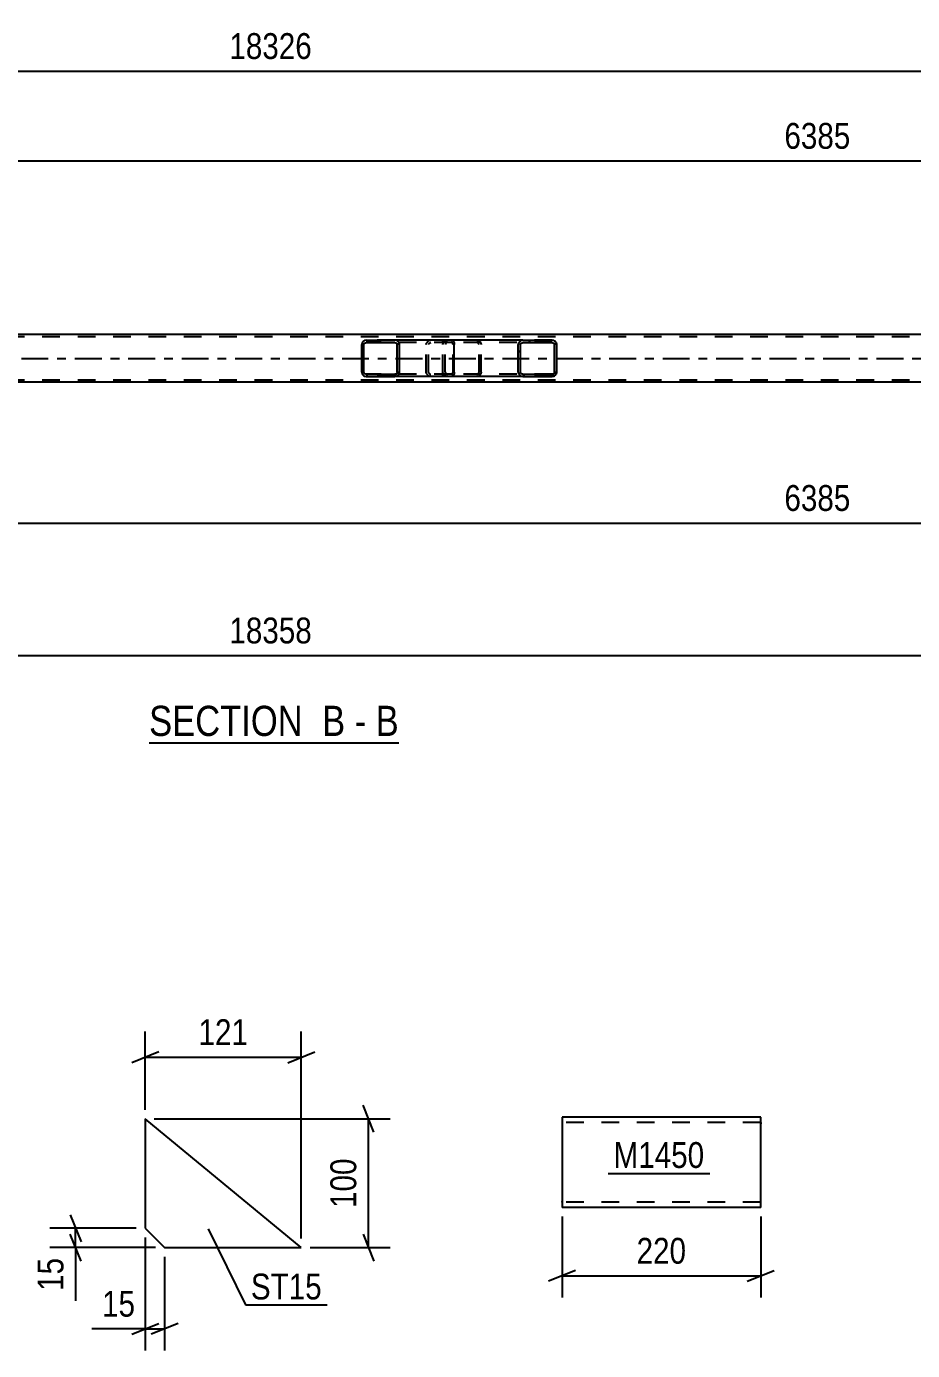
# Model space of a CAD drawing. Header units: millimetres. Extents: x 0 to 841, y 0 to 594.
# Drawn here: x 362.4 to 460.5, y 111.6 to 258.3 of the extents above; entities that cross this region are included whole.
import ezdxf

# ---------------------------------------------------------------- set-up
doc = ezdxf.new("R2010")
doc.units = ezdxf.units.MM
doc.linetypes.add('DXK_LINE_DOT2', pattern=[3.9198, 1.9599, -1.9599])
doc.linetypes.add('DXK_LINE_DOT3', pattern=[5.9187, 2.979, -0.9799, 0.9799, -0.9799])
doc.styles.add('Arial Narrow', font='ARIALN.TTF', dxfattribs={"height": 0.2})

# ---------------------------------------------------------------- blocks, each defined once
blk = doc.blocks.new('Unknown-283133975-12 - 4290')
at = {"color": 6, "linetype": 'Continuous'}
blk.add_line((375.99, 178.97), (403.64, 178.97), dxfattribs=at)
at = {"color": 0, "linetype": 'Continuous'}
for points in [[(394.1, 179.72), (394.1, 183.22), (375.99, 183.22), (375.99, 179.72)], [(397.71, 179.72), (397.71, 183.22), (395.15, 183.22), (395.15, 179.72)], [(400.03, 179.72), (400.03, 183.22), (398.76, 183.22), (398.76, 179.72)], [(403.64, 179.72), (403.64, 183.22), (401.08, 183.22), (401.08, 179.72)]]:
    blk.add_wipeout(points, dxfattribs=at)
at = {"color": 7, "linetype": 'Continuous', "style": 'Arial Narrow'}
for s, p in [('SECTION ', (375.99, 179.72)), ('B', (395.15, 179.72)), ('B', (401.08, 179.72)), ('-', (398.76, 179.72))]:
    blk.add_text(s, height=3.34, dxfattribs=at).set_placement(p)
blk = doc.blocks.new('Part-283133975-4418 - 4290')
at = {"linetype": 'Continuous'}
h = blk.add_hatch(dxfattribs=at)
h.set_pattern_fill('', scale=0.7, style=0, pattern_type=0)
h.set_pattern_definition([(45, (403.6816, 223.2554), (-1.57154, 1.57154), [])])
h.paths.add_polyline_path([(403.72, 223.07), (403.68, 223.26), (403.57, 223.41), (403.41, 223.52), (403.22, 223.55), (400.03, 223.55), (399.84, 223.52), (399.68, 223.41), (399.57, 223.26), (399.53, 223.07), (399.53, 220.03), (399.57, 219.85), (399.68, 219.69), (399.84, 219.59), (400.03, 219.55), (403.22, 219.55), (403.41, 219.59), (403.57, 219.69), (403.68, 219.85), (403.72, 220.03)])
h.paths.add_polyline_path([(403.45, 219.94), (403.39, 219.86), (403.31, 219.81), (403.22, 219.79), (400.03, 219.79), (399.94, 219.81), (399.86, 219.86), (399.8, 219.94), (399.78, 220.03), (399.78, 223.07), (399.8, 223.16), (399.86, 223.24), (399.94, 223.29), (400.03, 223.31), (403.22, 223.31), (403.31, 223.29), (403.39, 223.24), (403.45, 223.16), (403.47, 223.07), (403.47, 220.03)])
at = {"color": 2, "linetype": 'Continuous'}
for p, q in [((399.57, 223.26), (399.53, 223.07)), ((399.53, 220.03), (399.53, 223.07)), ((399.78, 223.07), (399.8, 223.16)), ((399.78, 220.03), (399.78, 223.07)), ((399.8, 223.16), (399.86, 223.24)), ((400.03, 223.55), (399.84, 223.52)), ((399.86, 223.24), (399.94, 223.29)), ((399.94, 223.29), (400.03, 223.31)), ((400.03, 223.55), (403.22, 223.55)), ((400.03, 223.31), (403.22, 223.31)), ((409.52, 223.55), (403.22, 223.55)), ((403.41, 223.52), (403.22, 223.55)), ((403.22, 223.31), (403.31, 223.29)), ((403.31, 223.29), (403.39, 223.24)), ((403.39, 223.24), (403.45, 223.16)), ((403.45, 223.16), (403.47, 223.07)), ((403.47, 220.03), (403.47, 223.07)), ((403.72, 223.07), (403.68, 223.26)), ((403.72, 220.03), (403.72, 223.07)), ((409.52, 223.55), (409.62, 223.52)), ((409.62, 223.52), (409.71, 223.41)), ((409.71, 223.41), (409.77, 223.26)), ((409.77, 223.26), (409.79, 223.07)), ((409.79, 220.03), (409.79, 223.07)), ((399.53, 220.03), (399.57, 219.85)), ((399.8, 219.94), (399.78, 220.03)), ((403.47, 220.03), (403.45, 219.94)), ((403.68, 219.85), (403.72, 220.03)), ((409.79, 220.03), (409.77, 219.85)), ((399.86, 219.86), (399.8, 219.94)), ((399.84, 219.59), (400.03, 219.55)), ((399.94, 219.81), (399.86, 219.86)), ((400.03, 219.79), (399.94, 219.81)), ((400.03, 219.79), (403.22, 219.79)), ((400.03, 219.55), (403.22, 219.55)), ((403.31, 219.81), (403.22, 219.79)), ((403.22, 219.55), (403.41, 219.59)), ((409.52, 219.55), (403.22, 219.55)), ((403.39, 219.86), (403.31, 219.81)), ((403.45, 219.94), (403.39, 219.86)), ((409.62, 219.59), (409.52, 219.55)), ((409.71, 219.69), (409.62, 219.59)), ((409.77, 219.85), (409.71, 219.69))]:
    blk.add_line(p, q, dxfattribs=at)
at = {"color": 7, "linetype": 'DXK_LINE_DOT2'}
for p, q in [((403.22, 223.55), (400.03, 223.55)), ((409.52, 223.31), (400.03, 223.31)), ((406.68, 223.07), (406.72, 223.26)), ((406.68, 220.03), (406.68, 223.07)), ((406.95, 223.16), (406.93, 223.07)), ((406.93, 220.03), (406.93, 223.07)), ((407.01, 223.24), (406.95, 223.16)), ((406.99, 223.52), (407.18, 223.55)), ((407.01, 223.24), (407.03, 223.26)), ((407.03, 223.26), (407.09, 223.29)), ((407.09, 223.29), (407.18, 223.31)), ((408.53, 223.31), (408.53, 223.55)), ((409.57, 223.29), (409.52, 223.31)), ((409.61, 223.24), (409.57, 223.29)), ((409.64, 223.16), (409.61, 223.24)), ((409.65, 223.07), (409.64, 223.16)), ((409.65, 220.03), (409.65, 223.07)), ((406.72, 219.85), (406.68, 220.03)), ((406.93, 220.03), (406.95, 219.94)), ((409.64, 219.94), (409.65, 220.03)), ((409.52, 219.79), (400.03, 219.79)), ((403.22, 219.55), (400.03, 219.55)), ((406.95, 219.94), (407.01, 219.86)), ((407.18, 219.55), (406.99, 219.59)), ((407.01, 219.86), (407.09, 219.81)), ((407.09, 219.81), (407.18, 219.79)), ((408.53, 219.55), (408.53, 219.79)), ((409.52, 219.79), (409.57, 219.81)), ((409.57, 219.81), (409.61, 219.86)), ((409.61, 219.86), (409.64, 219.94))]:
    blk.add_line(p, q, dxfattribs=at)
at = {"color": 2, "linetype": 'Continuous'}
for centre, start, end in [((400.02, 223.06), 111.1941, 156.1506), ((403.23, 223.06), 23.8494, 68.8059), ((400.02, 220.05), 203.8494, 248.8059), ((403.23, 220.05), 291.1941, 336.1506)]:
    blk.add_arc(centre, 0.492, start, end, dxfattribs=at)
at = {"color": 7, "linetype": 'DXK_LINE_DOT2'}
for centre, start, end in [((407.17, 223.06), 111.1941, 156.1506), ((407.17, 220.05), 203.8494, 248.8059)]:
    blk.add_arc(centre, 0.492, start, end, dxfattribs=at)
blk = doc.blocks.new('Part-283133975-4534 - 4290')
at = {"linetype": 'Continuous'}
h = blk.add_hatch(dxfattribs=at)
h.set_pattern_fill('', scale=0.7, style=0, pattern_type=0)
h.set_pattern_definition([(45, (421.093, 223.2554), (-1.57154, 1.57154), [])])
h.paths.add_polyline_path([(421.13, 223.07), (421.09, 223.26), (420.98, 223.41), (420.82, 223.52), (420.62, 223.55), (417.39, 223.55), (417.19, 223.52), (417.02, 223.41), (416.91, 223.26), (416.88, 223.07), (416.88, 220.03), (416.91, 219.85), (417.02, 219.69), (417.19, 219.59), (417.39, 219.55), (420.62, 219.55), (420.82, 219.59), (420.98, 219.69), (421.09, 219.85), (421.13, 220.03)])
h.paths.add_polyline_path([(420.86, 219.94), (420.8, 219.86), (420.72, 219.81), (420.62, 219.79), (417.39, 219.79), (417.29, 219.81), (417.21, 219.86), (417.15, 219.94), (417.13, 220.03), (417.13, 223.07), (417.15, 223.16), (417.21, 223.24), (417.29, 223.29), (417.39, 223.31), (420.62, 223.31), (420.72, 223.29), (420.8, 223.24), (420.86, 223.16), (420.88, 223.07), (420.88, 220.03)])
at = {"color": 7, "linetype": 'DXK_LINE_DOT2'}
for p, q in [((408.53, 223.07), (408.56, 223.26)), ((408.53, 220.03), (408.53, 223.07)), ((408.8, 223.16), (408.78, 223.07)), ((408.78, 220.03), (408.78, 223.07)), ((408.86, 223.24), (408.8, 223.16)), ((408.84, 223.52), (409.04, 223.55)), ((408.94, 223.29), (408.86, 223.24)), ((409.04, 223.31), (408.94, 223.29)), ((409.52, 223.55), (409.04, 223.55)), ((420.62, 223.31), (409.04, 223.31)), ((412.27, 223.55), (412.47, 223.52)), ((412.37, 223.29), (412.27, 223.31)), ((412.45, 223.24), (412.37, 223.29)), ((412.51, 223.16), (412.45, 223.24)), ((412.53, 223.07), (412.51, 223.16)), ((412.53, 220.03), (412.53, 223.07)), ((412.74, 223.26), (412.78, 223.07)), ((412.78, 220.03), (412.78, 223.07)), ((420.62, 223.55), (417.39, 223.55)), ((408.56, 219.85), (408.53, 220.03)), ((408.78, 220.03), (408.8, 219.94)), ((412.51, 219.94), (412.53, 220.03)), ((412.78, 220.03), (412.74, 219.85)), ((408.8, 219.94), (408.86, 219.86)), ((409.04, 219.55), (408.84, 219.59)), ((408.86, 219.86), (408.94, 219.81)), ((408.94, 219.81), (409.04, 219.79)), ((420.62, 219.79), (409.04, 219.79)), ((409.52, 219.55), (409.04, 219.55)), ((412.27, 219.79), (412.37, 219.81)), ((412.47, 219.59), (412.27, 219.55)), ((412.37, 219.81), (412.45, 219.86)), ((412.45, 219.86), (412.51, 219.94)), ((420.62, 219.55), (417.39, 219.55))]:
    blk.add_line(p, q, dxfattribs=at)
at = {"color": 2, "linetype": 'Continuous'}
for p, q in [((417.39, 223.55), (409.52, 223.55)), ((416.91, 223.26), (416.88, 223.07)), ((416.88, 220.03), (416.88, 223.07)), ((417.13, 223.07), (417.15, 223.16)), ((417.13, 220.03), (417.13, 223.07)), ((417.15, 223.16), (417.21, 223.24)), ((417.39, 223.55), (417.19, 223.52)), ((417.21, 223.24), (417.29, 223.29)), ((417.29, 223.29), (417.39, 223.31)), ((417.39, 223.55), (420.62, 223.55)), ((417.39, 223.31), (420.62, 223.31)), ((420.82, 223.52), (420.62, 223.55)), ((420.62, 223.31), (420.72, 223.29)), ((420.72, 223.29), (420.8, 223.24)), ((420.8, 223.24), (420.86, 223.16)), ((420.86, 223.16), (420.88, 223.07)), ((420.88, 220.03), (420.88, 223.07)), ((421.13, 223.07), (421.09, 223.26)), ((421.13, 220.03), (421.13, 223.07)), ((416.88, 220.03), (416.91, 219.85)), ((417.15, 219.94), (417.13, 220.03)), ((420.88, 220.03), (420.86, 219.94)), ((421.09, 219.85), (421.13, 220.03)), ((417.39, 219.55), (409.52, 219.55)), ((417.21, 219.86), (417.15, 219.94)), ((417.19, 219.59), (417.39, 219.55)), ((417.29, 219.81), (417.21, 219.86)), ((417.39, 219.79), (417.29, 219.81)), ((417.39, 219.79), (420.62, 219.79)), ((417.39, 219.55), (420.62, 219.55)), ((420.72, 219.81), (420.62, 219.79)), ((420.62, 219.55), (420.82, 219.59)), ((420.8, 219.86), (420.72, 219.81)), ((420.86, 219.94), (420.8, 219.86))]:
    blk.add_line(p, q, dxfattribs=at)
at = {"color": 7, "linetype": 'DXK_LINE_DOT2'}
for centre, start, end in [((409.02, 223.05), 110.7583, 155.68), ((412.29, 223.05), 24.3199, 69.2417), ((409.02, 220.05), 204.3199, 249.2417), ((412.29, 220.05), 290.7583, 335.68)]:
    blk.add_arc(centre, 0.496, start, end, dxfattribs=at)
at = {"color": 2, "linetype": 'Continuous'}
for centre, start, end in [((417.37, 223.05), 110.7583, 155.68), ((420.64, 223.05), 24.32, 69.2417), ((417.37, 220.05), 204.32, 249.2417), ((420.64, 220.05), 290.7583, 335.68)]:
    blk.add_arc(centre, 0.496, start, end, dxfattribs=at)
blk = doc.blocks.new('Part-283133975-4535 - 4290')
at = {"color": 7, "linetype": 'DXK_LINE_DOT2'}
for p, q in [((718.9, 223.95), (59.99, 223.95)), ((718.9, 219.15), (59.99, 219.15))]:
    blk.add_line(p, q, dxfattribs=at)
at = {"color": 2, "linetype": 'Continuous'}
for p, q in [((576.91, 224.19), (327.5, 224.19)), ((576.91, 218.91), (59.99, 218.91))]:
    blk.add_line(p, q, dxfattribs=at)
at = {"color": 7, "linetype": 'DXK_LINE_DOT3'}
blk.add_line((59.99, 221.55), (718.9, 221.55), dxfattribs=at)
blk = doc.blocks.new('Part-283133975-5737 - 5731')
at = {"color": 2, "linetype": 'Continuous'}
for p, q in [((375.56, 137.31), (375.56, 125.17)), ((392.84, 123.03), (375.56, 137.31)), ((375.56, 125.17), (377.71, 123.03)), ((377.71, 123.03), (392.84, 123.03))]:
    blk.add_line(p, q, dxfattribs=at)
blk = doc.blocks.new('Part-283133975-7234 - 7220')
at = {"color": 2, "linetype": 'Continuous'}
for p, q in [((443.72, 137.48), (421.73, 137.48)), ((421.73, 137.48), (421.73, 127.48)), ((443.72, 127.48), (443.72, 137.48)), ((443.72, 127.48), (421.73, 127.48))]:
    blk.add_line(p, q, dxfattribs=at)
at = {"color": 7, "linetype": 'DXK_LINE_DOT2'}
for p, q in [((443.72, 136.88), (421.73, 136.88)), ((443.72, 136.84), (443.72, 136.88)), ((443.72, 136.88), (443.72, 136.84)), ((443.72, 136.74), (443.72, 136.84)), ((443.72, 136.84), (443.72, 136.74)), ((421.73, 128.08), (421.73, 128.13)), ((443.72, 128.08), (421.73, 128.08))]:
    blk.add_line(p, q, dxfattribs=at)
blk = doc.blocks.new('StraightDimension-283133975-4611 - 4290')
at = {"color": 7, "linetype": 'Continuous'}
blk.add_line((50.73, 188.62), (728.16, 188.62), dxfattribs=at)
at = {"color": 0}
blk.add_wipeout([(394.62, 189.37), (394.62, 193.57), (384.28, 193.57), (384.28, 189.37)], dxfattribs=at)
at = {"color": 3, "style": 'Arial Narrow'}
blk.add_text('18358', height=2.863, dxfattribs=at).set_placement((384.88, 189.97))
blk = doc.blocks.new('StraightDimension-283133975-4710 - 4290')
at = {"color": 7, "linetype": 'Continuous'}
blk.add_line((51.37, 253.37), (727.52, 253.37), dxfattribs=at)
at = {"color": 0}
blk.add_wipeout([(394.62, 254.12), (394.62, 258.32), (384.28, 258.32), (384.28, 254.12)], dxfattribs=at)
at = {"color": 3, "style": 'Arial Narrow'}
blk.add_text('18326', height=2.863, dxfattribs=at).set_placement((384.88, 254.72))
blk = doc.blocks.new('StraightDimension-283133975-10414 - 4290')
at = {"color": 7, "linetype": 'Continuous'}
blk.add_line((322.3, 243.42), (577.71, 243.42), dxfattribs=at)
at = {"color": 0}
blk.add_wipeout([(454.26, 244.17), (454.26, 248.37), (445.75, 248.37), (445.75, 244.17)], dxfattribs=at)
at = {"color": 3, "style": 'Arial Narrow'}
blk.add_text('6385', height=2.863, dxfattribs=at).set_placement((446.35, 244.77))
blk = doc.blocks.new('StraightDimension-283133975-10487 - 4290')
at = {"color": 7, "linetype": 'Continuous'}
blk.add_line((322.3, 203.3), (577.71, 203.3), dxfattribs=at)
at = {"color": 0}
blk.add_wipeout([(454.26, 204.05), (454.26, 208.25), (445.75, 208.25), (445.75, 204.05)], dxfattribs=at)
at = {"color": 3, "style": 'Arial Narrow'}
blk.add_text('6385', height=2.863, dxfattribs=at).set_placement((446.35, 204.65))
blk = doc.blocks.new('StraightDimension-283133975-5749 - 5731')
at = {"color": 7, "linetype": 'Continuous'}
for p, q in [((375.56, 124.17), (375.56, 111.63)), ((377.71, 122.03), (377.71, 111.63)), ((374.06, 113.43), (377.06, 114.63)), ((379.21, 114.63), (376.21, 113.43)), ((375.56, 114.03), (369.66, 114.03)), ((375.56, 114.03), (369.66, 114.03)), ((375.56, 114.03), (377.71, 114.03))]:
    blk.add_line(p, q, dxfattribs=at)
at = {"color": 0}
blk.add_wipeout([(375.04, 114.78), (375.04, 118.98), (370.18, 118.98), (370.18, 114.78)], dxfattribs=at)
at = {"color": 3, "style": 'Arial Narrow'}
blk.add_text('15', height=2.863, dxfattribs=at).set_placement((370.78, 115.38))
blk = doc.blocks.new('StraightDimension-283133975-5761 - 5731')
at = {"color": 7, "linetype": 'Continuous'}
for p, q in [((367.25, 126.67), (368.45, 123.67)), ((374.56, 125.17), (365, 125.17)), ((367.85, 123.03), (367.85, 125.17)), ((368.45, 121.53), (367.25, 124.53)), ((376.71, 123.03), (365, 123.03)), ((367.85, 123.03), (367.85, 117.12)), ((367.85, 123.03), (367.85, 117.12))]:
    blk.add_line(p, q, dxfattribs=at)
at = {"color": 0}
blk.add_wipeout([(367.1, 122.5), (362.9, 122.5), (362.9, 117.64), (367.1, 117.64)], dxfattribs=at)
at = {"color": 3, "style": 'Arial Narrow'}
blk.add_text('15', height=2.863, rotation=90.0002, dxfattribs=at).set_placement((366.5, 118.24))
blk = doc.blocks.new('StraightDimension-283133975-5739 - 5731')
at = {"color": 7, "linetype": 'Continuous'}
for p, q in [((375.56, 138.31), (375.56, 146.97)), ((392.84, 124.03), (392.84, 146.97)), ((377.06, 144.72), (374.06, 143.52)), ((375.56, 144.12), (392.84, 144.12)), ((391.34, 143.52), (394.34, 144.72))]:
    blk.add_line(p, q, dxfattribs=at)
at = {"color": 0}
blk.add_wipeout([(387.54, 144.87), (387.54, 149.07), (380.86, 149.07), (380.86, 144.87)], dxfattribs=at)
at = {"color": 3, "style": 'Arial Narrow'}
blk.add_text('121', height=2.863, dxfattribs=at).set_placement((381.46, 145.47))
blk = doc.blocks.new('StraightDimension-283133975-5772 - 5731')
at = {"color": 7, "linetype": 'Continuous'}
for p, q in [((400.88, 135.81), (399.68, 138.81)), ((376.56, 137.31), (402.68, 137.31)), ((400.28, 123.03), (400.28, 137.31)), ((399.68, 124.53), (400.88, 121.53)), ((393.84, 123.03), (402.68, 123.03))]:
    blk.add_line(p, q, dxfattribs=at)
at = {"color": 0}
blk.add_wipeout([(399.53, 133.51), (395.33, 133.51), (395.33, 126.83), (399.53, 126.83)], dxfattribs=at)
at = {"color": 3, "style": 'Arial Narrow'}
blk.add_text('100', height=2.863, rotation=90.0002, dxfattribs=at).set_placement((398.93, 127.43))
blk = doc.blocks.new('StraightDimension-283133975-7236 - 7220')
at = {"color": 7, "linetype": 'Continuous'}
for p, q in [((421.73, 126.48), (421.73, 117.5)), ((443.72, 126.48), (443.72, 117.5)), ((423.23, 120.5), (420.23, 119.3)), ((442.22, 119.3), (445.22, 120.5)), ((421.73, 119.9), (443.72, 119.9))]:
    blk.add_line(p, q, dxfattribs=at)
at = {"color": 0}
blk.add_wipeout([(436.07, 120.65), (436.07, 124.85), (429.38, 124.85), (429.38, 120.65)], dxfattribs=at)
at = {"color": 3, "style": 'Arial Narrow'}
blk.add_text('220', height=2.863, dxfattribs=at).set_placement((429.98, 121.25))
blk = doc.blocks.new('Mark-283133975-5733 - 5731')
at = {"color": 0}
blk.add_wipeout([(395.11, 117.29), (395.11, 120.29), (387.26, 120.29), (387.26, 117.29)], dxfattribs=at)
blk.add_wipeout([(395.11, 117.29), (395.11, 120.29), (387.26, 120.29), (387.26, 117.29)], dxfattribs=at)
at = {"color": 30, "linetype": 'Continuous'}
for p, q in [((382.54, 125.13), (386.66, 116.69)), ((386.66, 116.69), (395.71, 116.69))]:
    blk.add_line(p, q, dxfattribs=at)
at = {"color": 3, "style": 'Arial Narrow'}
blk.add_text('ST15', height=2.863, dxfattribs=at).set_placement((387.26, 117.29))
blk = doc.blocks.new('Mark-283133975-7232 - 7220')
at = {"color": 0}
blk.add_wipeout([(437.49, 131.86), (437.49, 134.86), (427.43, 134.86), (427.43, 131.86)], dxfattribs=at)
blk.add_wipeout([(437.49, 131.86), (437.49, 134.86), (427.43, 134.86), (427.43, 131.86)], dxfattribs=at)
at = {"color": 30, "linetype": 'Continuous'}
blk.add_line((426.83, 131.26), (438.09, 131.26), dxfattribs=at)
at = {"color": 3, "style": 'Arial Narrow'}
blk.add_text('M1450', height=2.863, dxfattribs=at).set_placement((427.43, 131.86))

msp = doc.modelspace()

# ---------------------------------------------------------------- block references
for name in ['StraightDimension-283133975-4710 - 4290', 'Part-283133975-4535 - 4290', 'Part-283133975-4418 - 4290', 'Part-283133975-4534 - 4290', 'StraightDimension-283133975-4611 - 4290', 'Unknown-283133975-12 - 4290', 'Part-283133975-5737 - 5731', 'Part-283133975-7234 - 7220', 'StraightDimension-283133975-7236 - 7220']:
    msp.add_blockref(name, (0, 0))

# ---------------------------------------------------------------- next in the draw order: block references
for name in ['StraightDimension-283133975-10414 - 4290', 'StraightDimension-283133975-10487 - 4290', 'Mark-283133975-7232 - 7220', 'StraightDimension-283133975-5749 - 5731']:
    msp.add_blockref(name, (0, 0))

# ---------------------------------------------------------------- next in the draw order: block references
msp.add_blockref('StraightDimension-283133975-5761 - 5731', (0, 0))

# ---------------------------------------------------------------- next in the draw order: block references
msp.add_blockref('StraightDimension-283133975-5739 - 5731', (0, 0))

# ---------------------------------------------------------------- next in the draw order: block references
msp.add_blockref('StraightDimension-283133975-5772 - 5731', (0, 0))

# ---------------------------------------------------------------- next in the draw order: block references
msp.add_blockref('Mark-283133975-5733 - 5731', (0, 0))

doc.saveas('drawing.dxf')
